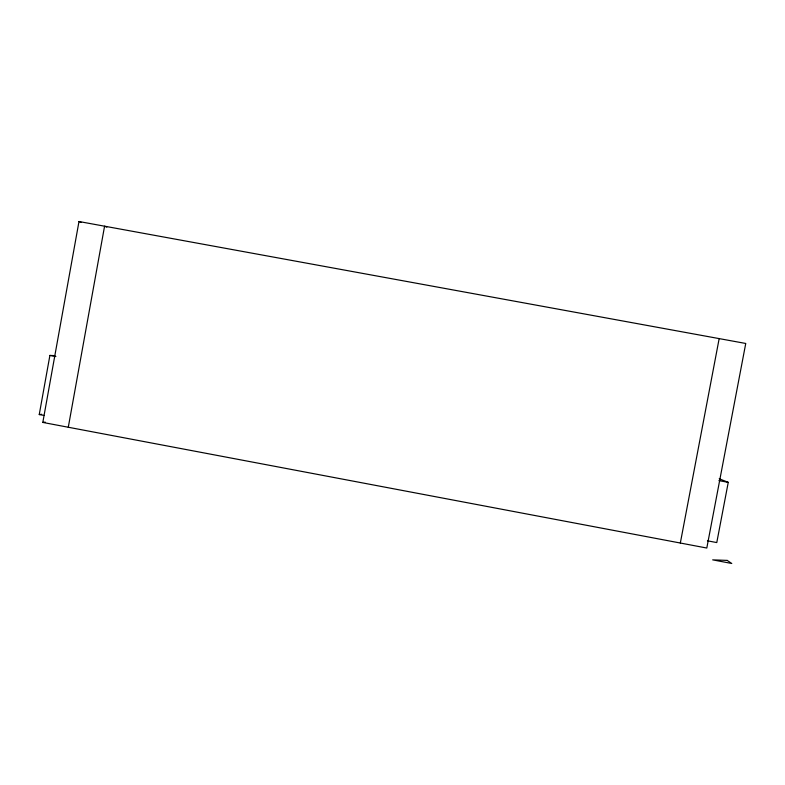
<?xml version="1.0" encoding="UTF-8"?>
<svg xmlns="http://www.w3.org/2000/svg" width="785" height="785" viewBox="0 0 785 785"><rect width="100%" height="100%" fill="white"/><g stroke="black" fill="none" stroke-linecap="round" stroke-linejoin="round"><path stroke-width="1.18" d="M44.029 415.451L39.25 414.549L49.897 355.428L54.783 355.615M42.812 422.428L78.991 221.517L745.75 343.467L706.804 548.038L42.812 422.428L45.226 422.114M68.285 427.246L104.572 226.198L106.819 227.15M680.33 543.034L719.168 338.6M719.207 478.772L728.254 482.353L716.774 542.572L707.452 540.806M39.25 414.549L41.683 414.284M49.897 355.428L55.882 356.547M718.913 480.606L728.254 482.353M78.991 221.517L81.247 222.44M727.195 560.402L712.672 559.862L731.767 563.483L727.195 560.402"/></g></svg>
